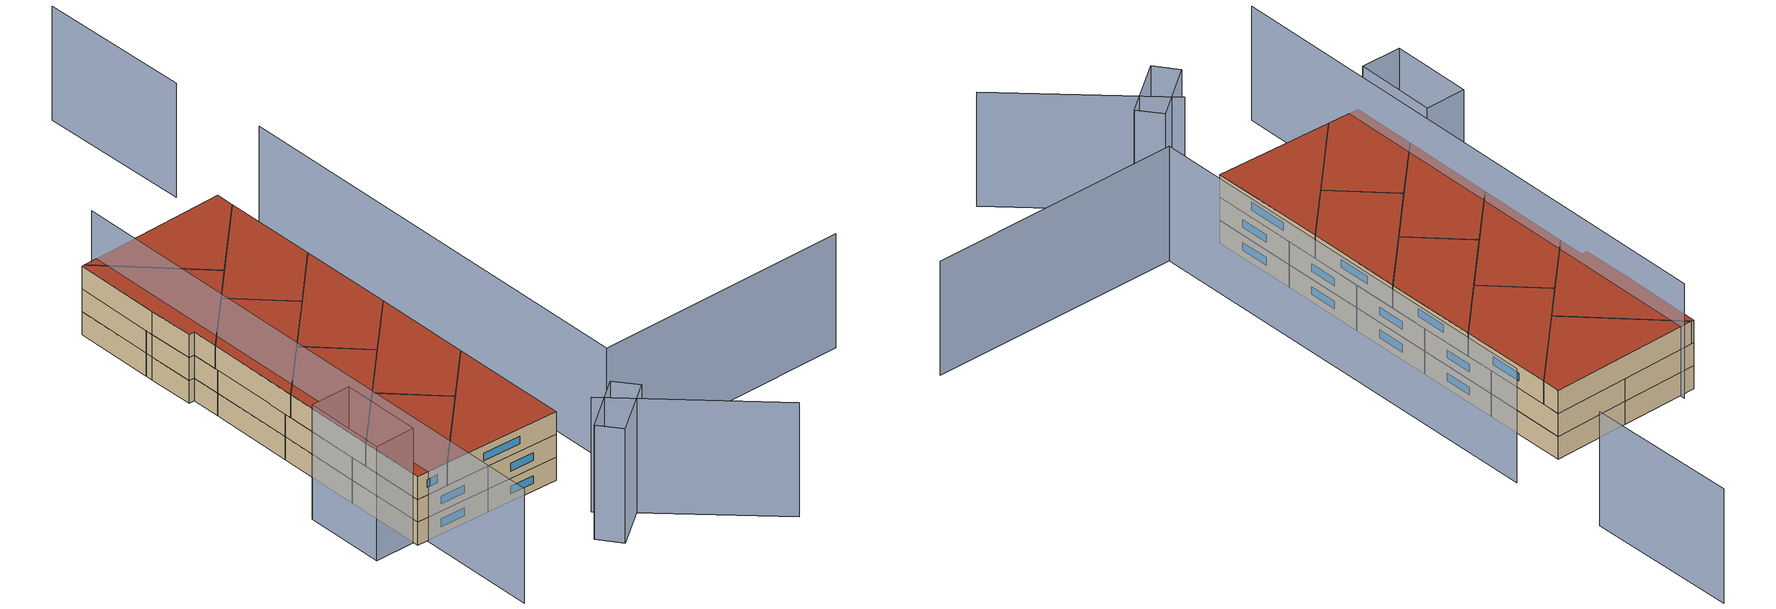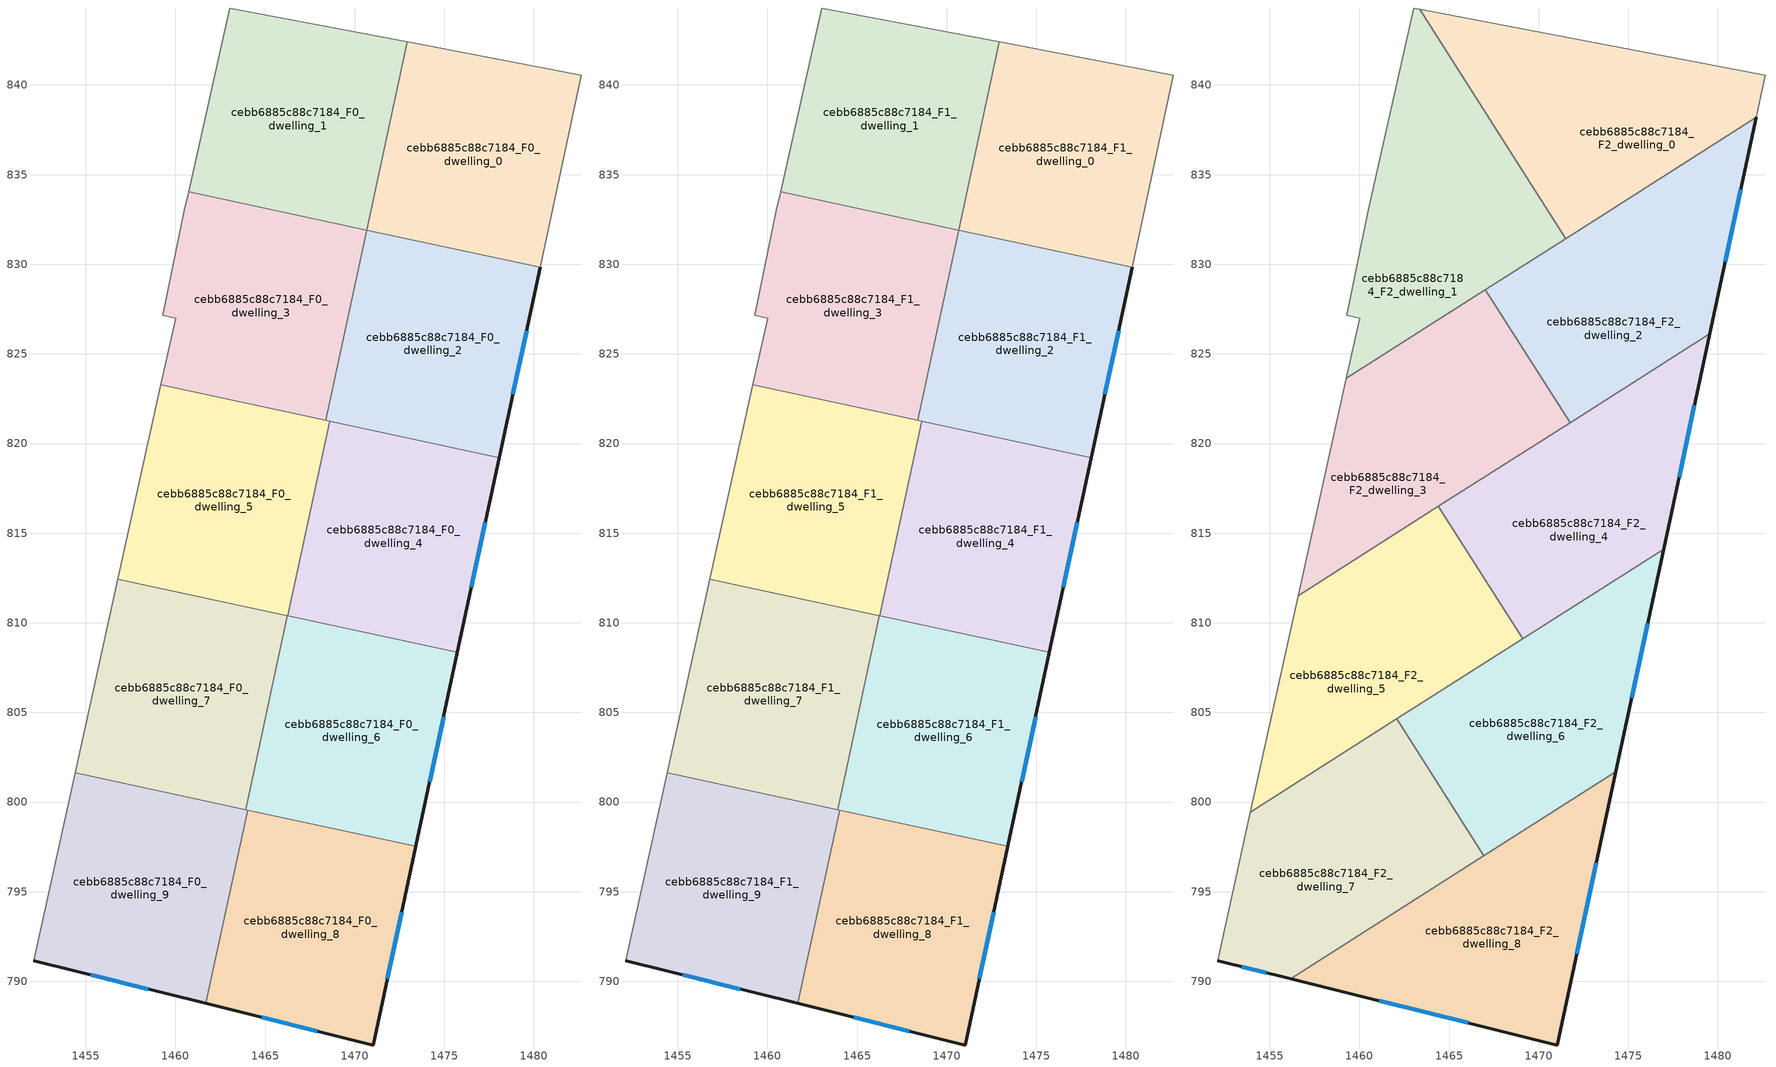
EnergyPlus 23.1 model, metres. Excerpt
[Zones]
cebb6885c88c7184_F0_dwelling_0
 floor ground (EU_floor_Construction): 1482.66,840.55 1480.35,829.83 1470.68,831.91 1472.93,842.41 z0
 wall adiabatic (EU_wall_Construction): 1470.68,831.91 1480.35,829.83 1482.66,840.55 1472.93,842.41 z0:3
 wall to cebb6885c88c7184_F0_dwelling_1 (EU_wall_Construction): 1472.93,842.41 1470.68,831.91 z0:3
cebb6885c88c7184_F0_dwelling_1
 floor ground (EU_floor_Construction): 1472.93,842.41 1470.68,831.91 1460.74,834.04 1463.05,844.29 z0
 wall adiabatic (EU_wall_Construction): 1472.93,842.41 1463.05,844.29 1460.74,834.04 1470.68,831.91 z0:3
cebb6885c88c7184_F0_dwelling_2
 floor ground (EU_floor_Construction): 1480.35,829.83 1478.07,819.21 1468.4,821.29 1470.68,831.91 z0
 wall outside (EU_wall_Construction): 1478.07,819.21 1480.35,829.83 z0:3
 wall to cebb6885c88c7184_F0_dwelling_3 (EU_wall_Construction): 1470.68,831.91 1468.4,821.29 z0:3
 wall adiabatic (EU_wall_Construction): 1480.35,829.83 1470.68,831.91 z0:3
 wall to cebb6885c88c7184_F0_dwelling_4 (EU_wall_Construction): 1468.61,821.25 1478.07,819.21 z0:3
 wall to cebb6885c88c7184_F0_dwelling_5 (EU_wall_Construction): 1468.4,821.29 1468.61,821.25 z0:3
 window (EU_Window_Construction): 1478.83,822.75 1479.59,826.29 z1:2
cebb6885c88c7184_F0_dwelling_3
 floor ground (EU_floor_Construction): 1470.68,831.91 1468.4,821.29 1459.19,823.27 1460.02,827 1459.3,827.16 1460.51,833 1460.74,834.04 z0
 wall adiabatic (EU_wall_Construction): 1470.68,831.91 1460.74,834.04 1460.51,833 1459.3,827.16 1460.02,827 1459.19,823.27 z0:3
 wall to cebb6885c88c7184_F0_dwelling_5 (EU_wall_Construction): 1459.19,823.27 1468.4,821.29 z0:3
cebb6885c88c7184_F0_dwelling_4
 floor ground (EU_floor_Construction): 1478.07,819.21 1475.73,808.36 1466.28,810.39 1468.61,821.25 z0
 wall outside (EU_wall_Construction): 1475.73,808.36 1478.07,819.21 z0:3
 wall to cebb6885c88c7184_F0_dwelling_5 (EU_wall_Construction): 1468.61,821.25 1466.28,810.39 z0:3
 wall to cebb6885c88c7184_F0_dwelling_6 (EU_wall_Construction): 1466.28,810.39 1475.73,808.36 z0:3
 window (EU_Window_Construction): 1476.51,811.98 1477.29,815.6 z1:2
cebb6885c88c7184_F0_dwelling_5
 floor ground (EU_floor_Construction): 1468.61,821.25 1466.28,810.39 1456.79,812.43 1459.19,823.27 z0
 wall adiabatic (EU_wall_Construction): 1459.19,823.27 1456.79,812.43 z0:3
 wall to cebb6885c88c7184_F0_dwelling_7 (EU_wall_Construction): 1456.79,812.43 1466.25,810.4 z0:3
 wall to cebb6885c88c7184_F0_dwelling_6 (EU_wall_Construction): 1466.25,810.39 1466.28,810.39 z0:3
cebb6885c88c7184_F0_dwelling_6
 floor ground (EU_floor_Construction): 1475.73,808.36 1473.41,797.54 1463.92,799.58 1466.25,810.39 z0
 wall outside (EU_wall_Construction): 1473.41,797.54 1475.73,808.36 z0:3
 wall to cebb6885c88c7184_F0_dwelling_7 (EU_wall_Construction): 1466.25,810.39 1463.92,799.58 z0:3
 wall to cebb6885c88c7184_F0_dwelling_8 (EU_wall_Construction): 1464.02,799.55 1473.41,797.54 z0:3
 wall to cebb6885c88c7184_F0_dwelling_9 (EU_wall_Construction): 1463.92,799.57 1464.02,799.55 z0:3
 window (EU_Window_Construction): 1474.18,801.14 1474.96,804.75 z1:2
cebb6885c88c7184_F0_dwelling_7
 floor ground (EU_floor_Construction): 1466.25,810.39 1463.92,799.58 1454.4,801.62 1456.79,812.43 z0
 wall adiabatic (EU_wall_Construction): 1456.79,812.43 1454.4,801.62 z0:3
 wall to cebb6885c88c7184_F0_dwelling_9 (EU_wall_Construction): 1454.4,801.62 1463.92,799.58 z0:3
cebb6885c88c7184_F0_dwelling_8
 floor ground (EU_floor_Construction): 1473.41,797.54 1471.03,786.45 1461.7,788.76 1464.02,799.55 z0
 wall outside (EU_wall_Construction): 1461.7,788.76 1471.03,786.45 1473.41,797.54 z0:3
 wall to cebb6885c88c7184_F0_dwelling_9 (EU_wall_Construction): 1464.02,799.55 1461.7,788.76 z0:3
 window (EU_Window_Construction): 1464.81,787.99 1467.92,787.22 / 1471.82,790.14 1472.61,793.84 z1:2
cebb6885c88c7184_F0_dwelling_9
 floor ground (EU_floor_Construction): 1464.02,799.55 1461.7,788.76 1452.08,791.16 1454.4,801.62 z0
 wall outside (EU_wall_Construction): 1452.08,791.16 1461.7,788.76 z0:3
 wall adiabatic (EU_wall_Construction): 1454.4,801.62 1452.08,791.16 z0:3
 window (EU_Window_Construction): 1455.29,790.36 1458.5,789.56 z1:2
cebb6885c88c7184_F1_dwelling_0
 floor to cebb6885c88c7184_F0_dwelling_0 (EU_floor_Construction): 1482.66,840.55 1480.35,829.83 1470.68,831.91 1472.93,842.41 z3
 wall adiabatic (EU_wall_Construction): 1470.68,831.91 1480.35,829.83 1482.66,840.55 1472.93,842.41 z3:6
 wall to cebb6885c88c7184_F1_dwelling_1 (EU_wall_Construction): 1472.93,842.41 1470.68,831.91 z3:6
cebb6885c88c7184_F1_dwelling_1
 floor to cebb6885c88c7184_F0_dwelling_1 (EU_floor_Construction): 1472.93,842.41 1470.68,831.91 1460.74,834.04 1463.05,844.29 z3
 wall adiabatic (EU_wall_Construction): 1472.93,842.41 1463.05,844.29 1460.74,834.04 1470.68,831.91 z3:6
cebb6885c88c7184_F1_dwelling_2
 floor to cebb6885c88c7184_F0_dwelling_2 (EU_floor_Construction): 1480.35,829.83 1478.07,819.21 1468.4,821.29 1470.68,831.91 z3
 wall outside (EU_wall_Construction): 1478.07,819.21 1480.35,829.83 z3:6
 wall to cebb6885c88c7184_F1_dwelling_3 (EU_wall_Construction): 1470.68,831.91 1468.4,821.29 z3:6
 wall adiabatic (EU_wall_Construction): 1480.35,829.83 1470.68,831.91 z3:6
 wall to cebb6885c88c7184_F1_dwelling_4 (EU_wall_Construction): 1468.61,821.25 1478.07,819.21 z3:6
 wall to cebb6885c88c7184_F1_dwelling_5 (EU_wall_Construction): 1468.4,821.29 1468.61,821.25 z3:6
 window (EU_Window_Construction): 1478.83,822.75 1479.59,826.29 z4:5
cebb6885c88c7184_F1_dwelling_3
 floor to cebb6885c88c7184_F0_dwelling_3 (EU_floor_Construction): 1470.68,831.91 1468.4,821.29 1459.19,823.27 1460.02,827 1459.3,827.16 1460.51,833 1460.74,834.04 z3
 wall adiabatic (EU_wall_Construction): 1470.68,831.91 1460.74,834.04 1460.51,833 1459.3,827.16 1460.02,827 1459.19,823.27 z3:6
 wall to cebb6885c88c7184_F1_dwelling_5 (EU_wall_Construction): 1459.19,823.27 1468.4,821.29 z3:6
cebb6885c88c7184_F1_dwelling_4
 floor to cebb6885c88c7184_F0_dwelling_4 (EU_floor_Construction): 1478.07,819.21 1475.73,808.36 1466.28,810.39 1468.61,821.25 z3
 wall outside (EU_wall_Construction): 1475.73,808.36 1478.07,819.21 z3:6
 wall to cebb6885c88c7184_F1_dwelling_5 (EU_wall_Construction): 1468.61,821.25 1466.28,810.39 z3:6
 wall to cebb6885c88c7184_F1_dwelling_6 (EU_wall_Construction): 1466.28,810.39 1475.73,808.36 z3:6
 window (EU_Window_Construction): 1476.51,811.98 1477.29,815.6 z4:5
 ceiling adiabatic (EU_roof_Construction): 1475.73,808.36 1476.97,814.11 1469.9,809.61 z6
cebb6885c88c7184_F1_dwelling_5
 floor to cebb6885c88c7184_F0_dwelling_5 (EU_floor_Construction): 1468.61,821.25 1466.28,810.39 1456.79,812.43 1459.19,823.27 z3
 wall adiabatic (EU_wall_Construction): 1459.19,823.27 1456.79,812.43 z3:6
 wall to cebb6885c88c7184_F1_dwelling_7 (EU_wall_Construction): 1456.79,812.43 1466.25,810.4 z3:6
 wall to cebb6885c88c7184_F1_dwelling_6 (EU_wall_Construction): 1466.25,810.39 1466.28,810.39 z3:6
cebb6885c88c7184_F1_dwelling_6
 floor to cebb6885c88c7184_F0_dwelling_6 (EU_floor_Construction): 1475.73,808.36 1473.41,797.54 1463.92,799.58 1466.25,810.39 z3
 wall outside (EU_wall_Construction): 1473.41,797.54 1475.73,808.36 z3:6
 wall to cebb6885c88c7184_F1_dwelling_7 (EU_wall_Construction): 1466.25,810.39 1463.92,799.58 z3:6
 wall to cebb6885c88c7184_F1_dwelling_8 (EU_wall_Construction): 1464.02,799.55 1473.41,797.54 z3:6
 wall to cebb6885c88c7184_F1_dwelling_9 (EU_wall_Construction): 1463.92,799.57 1464.02,799.55 z3:6
 window (EU_Window_Construction): 1474.18,801.14 1474.96,804.75 z4:5
cebb6885c88c7184_F1_dwelling_7
 floor to cebb6885c88c7184_F0_dwelling_7 (EU_floor_Construction): 1466.25,810.39 1463.92,799.58 1454.4,801.62 1456.79,812.43 z3
 wall adiabatic (EU_wall_Construction): 1456.79,812.43 1454.4,801.62 z3:6
 wall to cebb6885c88c7184_F1_dwelling_9 (EU_wall_Construction): 1454.4,801.62 1463.92,799.58 z3:6
cebb6885c88c7184_F1_dwelling_8
 floor to cebb6885c88c7184_F0_dwelling_8 (EU_floor_Construction): 1473.41,797.54 1471.03,786.45 1461.7,788.76 1464.02,799.55 z3
 wall outside (EU_wall_Construction): 1461.7,788.76 1471.03,786.45 1473.41,797.54 z3:6
 wall to cebb6885c88c7184_F1_dwelling_9 (EU_wall_Construction): 1464.02,799.55 1461.7,788.76 z3:6
 window (EU_Window_Construction): 1464.81,787.99 1467.92,787.22 / 1471.82,790.14 1472.61,793.84 z4:5
 ceiling adiabatic (EU_roof_Construction): 1469.2,798.44 1465.52,799.23 1466.94,797 z6
cebb6885c88c7184_F1_dwelling_9
 floor to cebb6885c88c7184_F0_dwelling_9 (EU_floor_Construction): 1464.02,799.55 1461.7,788.76 1452.08,791.16 1454.4,801.62 z3
 wall outside (EU_wall_Construction): 1452.08,791.16 1461.7,788.76 z3:6
 wall adiabatic (EU_wall_Construction): 1454.4,801.62 1452.08,791.16 z3:6
 window (EU_Window_Construction): 1455.29,790.36 1458.5,789.56 z4:5
cebb6885c88c7184_F2_dwelling_0
 floor to cebb6885c88c7184_F1_dwelling_0 (EU_floor_Construction): 1482.66,840.55 1482.15,838.19 1471.87,831.65 1471.3,831.78 1470.81,832.54 1472.93,842.41 z6
 floor to cebb6885c88c7184_F1_dwelling_1 (EU_floor_Construction): 1472.93,842.41 1470.81,832.54 1463.37,844.23 z6
 floor to cebb6885c88c7184_F1_dwelling_2 (EU_floor_Construction): 1471.87,831.65 1471.52,831.43 1471.3,831.78 z6
 wall adiabatic (EU_wall_Construction): 1482.15,838.19 1482.66,840.55 1463.37,844.23 z6:9
 wall to cebb6885c88c7184_F2_dwelling_1 (EU_wall_Construction): 1463.37,844.23 1471.52,831.43 z6:9
 wall to cebb6885c88c7184_F2_dwelling_2 (EU_wall_Construction): 1471.52,831.43 1482.15,838.19 z6:9
 roof outside (EU_roof_Construction): 1482.15,838.19 1482.66,840.55 1463.37,844.23 1471.52,831.43 z9
cebb6885c88c7184_F2_dwelling_1
 floor to cebb6885c88c7184_F1_dwelling_1 (EU_floor_Construction): 1463.37,844.23 1470.81,832.54 1470.68,831.91 1460.74,834.04 1463.05,844.29 z6
 floor to cebb6885c88c7184_F1_dwelling_0 (EU_floor_Construction): 1470.81,832.54 1471.3,831.78 1470.68,831.91 z6
 floor to cebb6885c88c7184_F1_dwelling_3 (EU_floor_Construction): 1470.68,831.91 1470.43,830.73 1459.27,823.64 1460.02,827 1459.3,827.16 1460.51,833 1460.74,834.04 z6
 floor to cebb6885c88c7184_F1_dwelling_2 (EU_floor_Construction): 1471.3,831.78 1471.52,831.43 1470.43,830.73 1470.68,831.91 z6
 wall adiabatic (EU_wall_Construction): 1463.37,844.23 1463.05,844.29 1460.51,833 1459.3,827.16 1460.02,827 1459.27,823.64 z6:9
 wall to cebb6885c88c7184_F2_dwelling_3 (EU_wall_Construction): 1459.27,823.64 1467.03,828.57 z6:9
 wall to cebb6885c88c7184_F2_dwelling_2 (EU_wall_Construction): 1467.03,828.57 1471.52,831.43 z6:9
 roof outside (EU_roof_Construction): 1471.52,831.43 1463.37,844.23 1463.05,844.29 1460.51,833 1459.3,827.16 1460.02,827 1459.27,823.64 z9
cebb6885c88c7184_F2_dwelling_2
 floor to cebb6885c88c7184_F1_dwelling_2 (EU_floor_Construction): 1480.35,829.83 1479.55,826.13 1471.75,821.16 1469.22,825.13 1470.43,830.73 1471.87,831.65 z6
 floor to cebb6885c88c7184_F1_dwelling_0 (EU_floor_Construction): 1482.15,838.19 1480.35,829.83 1471.87,831.65 z6
 floor to cebb6885c88c7184_F1_dwelling_3 (EU_floor_Construction): 1470.43,830.73 1469.22,825.13 1467.03,828.57 z6
 wall outside (EU_wall_Construction): 1479.55,826.13 1482.15,838.19 z6:9
 wall to cebb6885c88c7184_F2_dwelling_3 (EU_wall_Construction): 1467.03,828.57 1471.75,821.16 z6:9
 wall to cebb6885c88c7184_F2_dwelling_4 (EU_wall_Construction): 1471.75,821.16 1479.55,826.13 z6:9
 window (EU_Window_Construction): 1480.42,830.15 1481.28,834.17 z7:8
 roof outside (EU_roof_Construction): 1479.55,826.13 1482.15,838.19 1467.03,828.57 1471.75,821.16 z9
cebb6885c88c7184_F2_dwelling_3
 floor to cebb6885c88c7184_F1_dwelling_3 (EU_floor_Construction): 1467.03,828.57 1469.22,825.13 1468.4,821.29 1459.19,823.27 1459.27,823.64 z6
 floor to cebb6885c88c7184_F1_dwelling_5 (EU_floor_Construction): 1468.4,821.29 1468.61,821.25 1468.1,818.84 1457.71,812.23 1456.79,812.43 1459.19,823.27 z6
 floor to cebb6885c88c7184_F1_dwelling_2 (EU_floor_Construction): 1469.22,825.13 1471.75,821.16 1471.06,820.72 1468.4,821.29 z6
 floor to cebb6885c88c7184_F1_dwelling_7 (EU_floor_Construction): 1457.71,812.23 1456.59,811.52 1456.79,812.43 z6
 floor to cebb6885c88c7184_F1_dwelling_4 (EU_floor_Construction): 1471.06,820.72 1468.1,818.84 1468.61,821.25 z6
 wall adiabatic (EU_wall_Construction): 1459.27,823.64 1456.59,811.51 z6:9
 wall to cebb6885c88c7184_F2_dwelling_5 (EU_wall_Construction): 1456.59,811.51 1464.41,816.49 z6:9
 wall to cebb6885c88c7184_F2_dwelling_4 (EU_wall_Construction): 1464.41,816.49 1471.75,821.16 z6:9
 roof outside (EU_roof_Construction): 1471.75,821.16 1467.03,828.57 1459.27,823.64 1456.59,811.51 z9
cebb6885c88c7184_F2_dwelling_4
 floor to cebb6885c88c7184_F1_dwelling_4 (EU_floor_Construction): 1478.07,819.21 1476.97,814.11 1469.9,809.61 1468.61,809.89 1466.79,812.75 1468.1,818.84 1471.06,820.72 z6
 floor to cebb6885c88c7184_F1_dwelling_2 (EU_floor_Construction): 1479.55,826.13 1478.07,819.21 1471.06,820.72 z6
 floor to cebb6885c88c7184_F1_dwelling_5 (EU_floor_Construction): 1468.1,818.84 1466.79,812.75 1464.41,816.49 z6
 floor to cebb6885c88c7184_F1_dwelling_6 (EU_floor_Construction): 1469.9,809.61 1469.11,809.11 1468.61,809.89 z6
 wall outside (EU_wall_Construction): 1476.97,814.11 1479.55,826.13 z6:9
 wall to cebb6885c88c7184_F2_dwelling_5 (EU_wall_Construction): 1464.41,816.49 1469.11,809.11 z6:9
 wall to cebb6885c88c7184_F2_dwelling_6 (EU_wall_Construction): 1469.11,809.11 1476.97,814.11 z6:9
 window (EU_Window_Construction): 1477.83,818.12 1478.69,822.12 z7:8
 roof outside (EU_roof_Construction): 1476.97,814.11 1479.55,826.13 1464.41,816.49 1469.11,809.11 z9
cebb6885c88c7184_F2_dwelling_5
 floor to cebb6885c88c7184_F1_dwelling_5 (EU_floor_Construction): 1464.41,816.49 1466.79,812.75 1466.28,810.39 1457.71,812.23 z6
 floor to cebb6885c88c7184_F1_dwelling_4 (EU_floor_Construction): 1466.79,812.75 1468.61,809.89 1466.28,810.39 z6
 floor to cebb6885c88c7184_F1_dwelling_6 (EU_floor_Construction): 1468.61,809.89 1469.11,809.11 1465.47,806.79 1466.25,810.39 z6
 floor to cebb6885c88c7184_F1_dwelling_9 (EU_floor_Construction): 1456.6,801.15 1453.92,799.44 1454.4,801.62 z6
 floor to cebb6885c88c7184_F1_dwelling_7 (EU_floor_Construction): 1466.25,810.39 1465.47,806.79 1456.6,801.15 1454.4,801.62 1456.59,811.52 1457.71,812.23 z6
 wall adiabatic (EU_wall_Construction): 1456.59,811.51 1453.92,799.44 z6:9
 wall to cebb6885c88c7184_F2_dwelling_7 (EU_wall_Construction): 1453.92,799.44 1462.08,804.63 z6:9
 wall to cebb6885c88c7184_F2_dwelling_6 (EU_wall_Construction): 1462.08,804.63 1469.11,809.11 z6:9
 roof outside (EU_roof_Construction): 1469.11,809.11 1464.41,816.49 1456.59,811.51 1453.92,799.44 z9
cebb6885c88c7184_F2_dwelling_6
 floor to cebb6885c88c7184_F1_dwelling_6 (EU_floor_Construction): 1475.73,808.36 1474.3,801.69 1469.2,798.44 1465.52,799.23 1464.27,801.19 1465.47,806.79 1469.9,809.61 z6
 floor adiabatic (EU_floor_Construction): 1476.97,814.11 1474.3,801.69 1466.94,797 1465.52,799.23 1469.2,798.44 1474.3,801.69 1475.73,808.36 1469.9,809.61 z6
 floor to cebb6885c88c7184_F1_dwelling_7 (EU_floor_Construction): 1465.47,806.79 1464.27,801.19 1462.08,804.63 z6
 wall outside (EU_wall_Construction): 1474.3,801.69 1476.97,814.11 z6:9
 wall to cebb6885c88c7184_F2_dwelling_7 (EU_wall_Construction): 1462.08,804.63 1466.94,797 z6:9
 wall to cebb6885c88c7184_F2_dwelling_8 (EU_wall_Construction): 1466.94,797 1474.3,801.69 z6:9
 window (EU_Window_Construction): 1475.19,805.83 1476.08,809.97 z7:8
 roof outside (EU_roof_Construction): 1474.3,801.69 1476.97,814.11 1462.08,804.63 1466.94,797 z9
cebb6885c88c7184_F2_dwelling_7
 floor to cebb6885c88c7184_F1_dwelling_9 (EU_floor_Construction): 1464.02,799.55 1462.93,794.45 1456.16,790.14 1452.08,791.16 1453.92,799.44 1456.6,801.15 z6
 floor to cebb6885c88c7184_F1_dwelling_8 (EU_floor_Construction): 1465.52,799.23 1466.94,797 1462.93,794.45 1464.02,799.55 z6
 floor to cebb6885c88c7184_F1_dwelling_6 (EU_floor_Construction): 1464.27,801.19 1465.52,799.23 1463.92,799.58 z6
 floor to cebb6885c88c7184_F1_dwelling_7 (EU_floor_Construction): 1462.08,804.63 1464.27,801.19 1463.92,799.58 1456.6,801.15 z6
 wall outside (EU_wall_Construction): 1452.08,791.16 1456.16,790.14 z6:9
 wall adiabatic (EU_wall_Construction): 1453.92,799.44 1452.08,791.16 z6:9
 wall to cebb6885c88c7184_F2_dwelling_8 (EU_wall_Construction): 1456.16,790.14 1466.94,797 z6:9
 window (EU_Window_Construction): 1453.44,790.82 1454.8,790.48 z7:8
 roof outside (EU_roof_Construction): 1466.94,797 1462.08,804.63 1453.92,799.44 1452.08,791.16 1456.16,790.14 z9
cebb6885c88c7184_F2_dwelling_8
 floor to cebb6885c88c7184_F1_dwelling_8 (EU_floor_Construction): 1473.41,797.54 1471.03,786.45 1461.7,788.76 1462.93,794.45 1469.2,798.44 z6
 floor to cebb6885c88c7184_F1_dwelling_9 (EU_floor_Construction): 1462.93,794.45 1461.7,788.76 1456.16,790.14 z6
 floor to cebb6885c88c7184_F1_dwelling_6 (EU_floor_Construction): 1474.3,801.69 1473.41,797.54 1469.2,798.44 z6
 wall outside (EU_wall_Construction): 1456.16,790.14 1471.03,786.45 1474.3,801.69 z6:9
 window (EU_Window_Construction): 1472.12,791.53 1473.21,796.61 / 1461.11,788.91 1466.07,787.68 z7:8
 roof outside (EU_roof_Construction): 1471.03,786.45 1474.3,801.69 1456.16,790.14 z9
shading: 1468.44,779.82 1480.98,761.06 / 1509.37,777.05 1476.95,784.03 / 1476.95,784.03 1488.92,839.59 / 1465.14,844.55 1450.03,775.28 / 1490.24,851.69 1494.18,871.28 / 1464.32,776.39 1472.16,779.99 / 1472.16,779.99 1473.6,776.85 / 1473.6,776.85 1465.76,773.25 / 1465.76,773.25 1464.32,776.39 / 1454.53,802.19 1452.23,791.81 / 1452.23,791.81 1447.05,792.95 / 1447.05,792.95 1449.35,803.34 / 1449.35,803.34 1454.53,802.19 z0:15
[Building]
EU S2 Campaign: North Axis=0; Terrain=City; Solar Distribution=FullExterior
[Site:Location]
Bologna: Latitude=44.5; Longitude=11.25; Time Zone=1; Elevation=37
[SizingPeriod:WeatherFileDays]
AnnualSizingPeriod: Begin Month=1; Begin Day of Month=1; End Month=12; End Day of Month=31; Day of Week for Start Day=Monday; Use Weather File Daylight Saving Period=No; Use Weather File Rain and Snow Indicators=No
[MATERIAL]
EU_InternalMass_Material: Roughness=MediumRough; Thickness=0.1; Conductivity=1; Density=1800; Specific Heat=900; Thermal Absorptance=0.9; Solar Absorptance=0.7; Visible Absorptance=0.7
[MATERIAL:NOMASS] Roughness=MediumRough; Thermal Absorptance=0.9; Solar Absorptance=0.7; Visible Absorptance=0.7
Name | Thermal Resistance
EU_wall_NoMass | 0.937881
EU_roof_NoMass | 0.548572
EU_floor_NoMass | 0.71348
[WINDOWMATERIAL:SIMPLEGLAZINGSYSTEM]
EU_Window_SimpleGlazing: UFactor=4.25633; Solar Heat Gain Coefficient=0.85; Visible Transmittance=0.85
[CONSTRUCTION]
EU_wall_Construction: EU_wall_NoMass
EU_roof_Construction: EU_roof_NoMass
EU_floor_Construction: EU_floor_NoMass
EU_Window_Construction: EU_Window_SimpleGlazing
EU_InternalMass_Construction: EU_InternalMass_Material
[ZONE] Type=1; Multiplier=1; Ceiling Height=autocalculate; Floor Area=autocalculate; Part of Total Floor Area=Yes
Name | Volume
cebb6885c88c7184_F0_dwelling_0; cebb6885c88c7184_F1_dwelling_0 | 322.226
cebb6885c88c7184_F2_dwelling_0 | 357.973
cebb6885c88c7184_F0_dwelling_1; cebb6885c88c7184_F1_dwelling_1; cebb6885c88c7184_F0_dwelling_4; cebb6885c88c7184_F1_dwelling_4 | 322.211
cebb6885c88c7184_F2_dwelling_1 | 358.014
cebb6885c88c7184_F0_dwelling_2; cebb6885c88c7184_F1_dwelling_2 | 322.198
cebb6885c88c7184_F2_dwelling_2 | 358.011
cebb6885c88c7184_F0_dwelling_3; cebb6885c88c7184_F1_dwelling_3 | 322.22
cebb6885c88c7184_F2_dwelling_3 | 358.038
cebb6885c88c7184_F2_dwelling_4 | 358.019
cebb6885c88c7184_F0_dwelling_5; cebb6885c88c7184_F1_dwelling_5 | 322.247
cebb6885c88c7184_F2_dwelling_5 | 358.039
cebb6885c88c7184_F0_dwelling_6; cebb6885c88c7184_F1_dwelling_6 | 322.207
cebb6885c88c7184_F2_dwelling_6 | 358.036
cebb6885c88c7184_F0_dwelling_7; cebb6885c88c7184_F1_dwelling_7 | 322.192
cebb6885c88c7184_F2_dwelling_7 | 358.047
cebb6885c88c7184_F0_dwelling_8; cebb6885c88c7184_F1_dwelling_8 | 322.249
cebb6885c88c7184_F2_dwelling_8 | 357.981
cebb6885c88c7184_F0_dwelling_9; cebb6885c88c7184_F1_dwelling_9 | 322.216
[INTERNALMASS] Construction=EU_InternalMass_Construction
Name | Zone or ZoneList | Surface Area
cebb6885c88c7184_F0_dwelling_0_EU_InternalMass | cebb6885c88c7184_F0_dwelling_0 | 107.41
cebb6885c88c7184_F0_dwelling_1_EU_InternalMass | cebb6885c88c7184_F0_dwelling_1 | 107.403
cebb6885c88c7184_F0_dwelling_2_EU_InternalMass | cebb6885c88c7184_F0_dwelling_2 | 107.403
cebb6885c88c7184_F0_dwelling_3_EU_InternalMass | cebb6885c88c7184_F0_dwelling_3 | 107.407
cebb6885c88c7184_F0_dwelling_4_EU_InternalMass | cebb6885c88c7184_F0_dwelling_4 | 107.405
cebb6885c88c7184_F0_dwelling_5_EU_InternalMass | cebb6885c88c7184_F0_dwelling_5 | 107.415
cebb6885c88c7184_F0_dwelling_6_EU_InternalMass | cebb6885c88c7184_F0_dwelling_6 | 107.399
cebb6885c88c7184_F0_dwelling_7_EU_InternalMass | cebb6885c88c7184_F0_dwelling_7 | 107.399
cebb6885c88c7184_F0_dwelling_8_EU_InternalMass | cebb6885c88c7184_F0_dwelling_8 | 107.412
cebb6885c88c7184_F0_dwelling_9_EU_InternalMass | cebb6885c88c7184_F0_dwelling_9 | 107.406
cebb6885c88c7184_F1_dwelling_0_EU_InternalMass | cebb6885c88c7184_F1_dwelling_0 | 107.41
cebb6885c88c7184_F1_dwelling_1_EU_InternalMass | cebb6885c88c7184_F1_dwelling_1 | 107.403
cebb6885c88c7184_F1_dwelling_2_EU_InternalMass | cebb6885c88c7184_F1_dwelling_2 | 107.403
cebb6885c88c7184_F1_dwelling_3_EU_InternalMass | cebb6885c88c7184_F1_dwelling_3 | 107.407
cebb6885c88c7184_F1_dwelling_4_EU_InternalMass | cebb6885c88c7184_F1_dwelling_4 | 107.405
cebb6885c88c7184_F1_dwelling_5_EU_InternalMass | cebb6885c88c7184_F1_dwelling_5 | 107.415
cebb6885c88c7184_F1_dwelling_6_EU_InternalMass | cebb6885c88c7184_F1_dwelling_6 | 107.399
cebb6885c88c7184_F1_dwelling_7_EU_InternalMass | cebb6885c88c7184_F1_dwelling_7 | 107.399
cebb6885c88c7184_F1_dwelling_8_EU_InternalMass | cebb6885c88c7184_F1_dwelling_8 | 107.412
cebb6885c88c7184_F1_dwelling_9_EU_InternalMass | cebb6885c88c7184_F1_dwelling_9 | 107.406
cebb6885c88c7184_F2_dwelling_0_EU_InternalMass | cebb6885c88c7184_F2_dwelling_0 | 119.324
cebb6885c88c7184_F2_dwelling_1_EU_InternalMass | cebb6885c88c7184_F2_dwelling_1 | 119.34
cebb6885c88c7184_F2_dwelling_2_EU_InternalMass | cebb6885c88c7184_F2_dwelling_2 | 119.337
cebb6885c88c7184_F2_dwelling_3_EU_InternalMass | cebb6885c88c7184_F2_dwelling_3 | 119.346
cebb6885c88c7184_F2_dwelling_4_EU_InternalMass | cebb6885c88c7184_F2_dwelling_4 | 119.339
cebb6885c88c7184_F2_dwelling_5_EU_InternalMass | cebb6885c88c7184_F2_dwelling_5 | 119.343
cebb6885c88c7184_F2_dwelling_6_EU_InternalMass | cebb6885c88c7184_F2_dwelling_6 | 119.344
cebb6885c88c7184_F2_dwelling_7_EU_InternalMass | cebb6885c88c7184_F2_dwelling_7 | 119.349
cebb6885c88c7184_F2_dwelling_8_EU_InternalMass | cebb6885c88c7184_F2_dwelling_8 | 119.327
[OTHEREQUIPMENT] Fuel Type=Electricity; Design Level Calculation Method=Watts/Area; Power per Zone Floor Area=1; Fraction Latent=0; Fraction Radiant=0; Fraction Lost=0; Carbon Dioxide Generation Rate=0; EndUse Subcategory=EU_Step8_InternalGains
Name | Zone or ZoneList or Space or SpaceList | Schedule
EU_Step8_InternalGain_cebb6885c88c7184_F0_dwelling_0_f000 | cebb6885c88c7184_F0_dwelling_0 | EU_Step8_GainSchedule_cebb6885c88c7184_F0_dwelling_0_f000
EU_Step8_InternalGain_cebb6885c88c7184_F0_dwelling_1_f000 | cebb6885c88c7184_F0_dwelling_1 | EU_Step8_GainSchedule_cebb6885c88c7184_F0_dwelling_1_f000
EU_Step8_InternalGain_cebb6885c88c7184_F0_dwelling_2_f000 | cebb6885c88c7184_F0_dwelling_2 | EU_Step8_GainSchedule_cebb6885c88c7184_F0_dwelling_2_f000
EU_Step8_InternalGain_cebb6885c88c7184_F0_dwelling_3_f000 | cebb6885c88c7184_F0_dwelling_3 | EU_Step8_GainSchedule_cebb6885c88c7184_F0_dwelling_3_f000
EU_Step8_InternalGain_cebb6885c88c7184_F0_dwelling_4_f000 | cebb6885c88c7184_F0_dwelling_4 | EU_Step8_GainSchedule_cebb6885c88c7184_F0_dwelling_4_f000
EU_Step8_InternalGain_cebb6885c88c7184_F0_dwelling_5_f000 | cebb6885c88c7184_F0_dwelling_5 | EU_Step8_GainSchedule_cebb6885c88c7184_F0_dwelling_5_f000
EU_Step8_InternalGain_cebb6885c88c7184_F0_dwelling_6_f000 | cebb6885c88c7184_F0_dwelling_6 | EU_Step8_GainSchedule_cebb6885c88c7184_F0_dwelling_6_f000
EU_Step8_InternalGain_cebb6885c88c7184_F0_dwelling_7_f000 | cebb6885c88c7184_F0_dwelling_7 | EU_Step8_GainSchedule_cebb6885c88c7184_F0_dwelling_7_f000
EU_Step8_InternalGain_cebb6885c88c7184_F0_dwelling_8_f000 | cebb6885c88c7184_F0_dwelling_8 | EU_Step8_GainSchedule_cebb6885c88c7184_F0_dwelling_8_f000
EU_Step8_InternalGain_cebb6885c88c7184_F0_dwelling_9_f000 | cebb6885c88c7184_F0_dwelling_9 | EU_Step8_GainSchedule_cebb6885c88c7184_F0_dwelling_9_f000
EU_Step8_InternalGain_cebb6885c88c7184_F1_dwelling_0_f000 | cebb6885c88c7184_F1_dwelling_0 | EU_Step8_GainSchedule_cebb6885c88c7184_F1_dwelling_0_f000
EU_Step8_InternalGain_cebb6885c88c7184_F1_dwelling_1_f000 | cebb6885c88c7184_F1_dwelling_1 | EU_Step8_GainSchedule_cebb6885c88c7184_F1_dwelling_1_f000
EU_Step8_InternalGain_cebb6885c88c7184_F1_dwelling_2_f000 | cebb6885c88c7184_F1_dwelling_2 | EU_Step8_GainSchedule_cebb6885c88c7184_F1_dwelling_2_f000
EU_Step8_InternalGain_cebb6885c88c7184_F1_dwelling_3_f000 | cebb6885c88c7184_F1_dwelling_3 | EU_Step8_GainSchedule_cebb6885c88c7184_F1_dwelling_3_f000
EU_Step8_InternalGain_cebb6885c88c7184_F1_dwelling_4_f000 | cebb6885c88c7184_F1_dwelling_4 | EU_Step8_GainSchedule_cebb6885c88c7184_F1_dwelling_4_f000
EU_Step8_InternalGain_cebb6885c88c7184_F1_dwelling_5_f000 | cebb6885c88c7184_F1_dwelling_5 | EU_Step8_GainSchedule_cebb6885c88c7184_F1_dwelling_5_f000
EU_Step8_InternalGain_cebb6885c88c7184_F1_dwelling_6_f000 | cebb6885c88c7184_F1_dwelling_6 | EU_Step8_GainSchedule_cebb6885c88c7184_F1_dwelling_6_f000
EU_Step8_InternalGain_cebb6885c88c7184_F1_dwelling_7_f000 | cebb6885c88c7184_F1_dwelling_7 | EU_Step8_GainSchedule_cebb6885c88c7184_F1_dwelling_7_f000
EU_Step8_InternalGain_cebb6885c88c7184_F1_dwelling_8_f000 | cebb6885c88c7184_F1_dwelling_8 | EU_Step8_GainSchedule_cebb6885c88c7184_F1_dwelling_8_f000
EU_Step8_InternalGain_cebb6885c88c7184_F1_dwelling_9_f000 | cebb6885c88c7184_F1_dwelling_9 | EU_Step8_GainSchedule_cebb6885c88c7184_F1_dwelling_9_f000
EU_Step8_InternalGain_cebb6885c88c7184_F2_dwelling_0_f000 | cebb6885c88c7184_F2_dwelling_0 | EU_Step8_GainSchedule_cebb6885c88c7184_F2_dwelling_0_f000
EU_Step8_InternalGain_cebb6885c88c7184_F2_dwelling_1_f000 | cebb6885c88c7184_F2_dwelling_1 | EU_Step8_GainSchedule_cebb6885c88c7184_F2_dwelling_1_f000
EU_Step8_InternalGain_cebb6885c88c7184_F2_dwelling_2_f000 | cebb6885c88c7184_F2_dwelling_2 | EU_Step8_GainSchedule_cebb6885c88c7184_F2_dwelling_2_f000
EU_Step8_InternalGain_cebb6885c88c7184_F2_dwelling_3_f000 | cebb6885c88c7184_F2_dwelling_3 | EU_Step8_GainSchedule_cebb6885c88c7184_F2_dwelling_3_f000
EU_Step8_InternalGain_cebb6885c88c7184_F2_dwelling_4_f000 | cebb6885c88c7184_F2_dwelling_4 | EU_Step8_GainSchedule_cebb6885c88c7184_F2_dwelling_4_f000
EU_Step8_InternalGain_cebb6885c88c7184_F2_dwelling_5_f000 | cebb6885c88c7184_F2_dwelling_5 | EU_Step8_GainSchedule_cebb6885c88c7184_F2_dwelling_5_f000
EU_Step8_InternalGain_cebb6885c88c7184_F2_dwelling_6_f000 | cebb6885c88c7184_F2_dwelling_6 | EU_Step8_GainSchedule_cebb6885c88c7184_F2_dwelling_6_f000
EU_Step8_InternalGain_cebb6885c88c7184_F2_dwelling_7_f000 | cebb6885c88c7184_F2_dwelling_7 | EU_Step8_GainSchedule_cebb6885c88c7184_F2_dwelling_7_f000
EU_Step8_InternalGain_cebb6885c88c7184_F2_dwelling_8_f000 | cebb6885c88c7184_F2_dwelling_8 | EU_Step8_GainSchedule_cebb6885c88c7184_F2_dwelling_8_f000
[ZONEVENTILATION:DESIGNFLOWRATE] Schedule=EU_AlwaysOn; Design Flow Rate Calculation Method=AirChanges/Hour; Air Changes per Hour=0.687892; Ventilation Type=Natural; Fan Pressure Rise=0; Fan Total Efficiency=1; Constant Term Coefficient=1; Temperature Term Coefficient=0; Velocity Term Coefficient=0; Velocity Squared Term Coefficient=0; Minimum Indoor Temperature=-100; Maximum Indoor Temperature=100; Delta Temperature=-100; Minimum Outdoor Temperature=-100; Maximum Outdoor Temperature=100; Maximum Wind Speed=40
Name | Zone or ZoneList or Space or SpaceList
EU_ConstantAir_cebb6885c88c7184_F0_dwelling_0 | cebb6885c88c7184_F0_dwelling_0
EU_ConstantAir_cebb6885c88c7184_F0_dwelling_1 | cebb6885c88c7184_F0_dwelling_1
EU_ConstantAir_cebb6885c88c7184_F0_dwelling_2 | cebb6885c88c7184_F0_dwelling_2
EU_ConstantAir_cebb6885c88c7184_F0_dwelling_3 | cebb6885c88c7184_F0_dwelling_3
EU_ConstantAir_cebb6885c88c7184_F0_dwelling_4 | cebb6885c88c7184_F0_dwelling_4
EU_ConstantAir_cebb6885c88c7184_F0_dwelling_5 | cebb6885c88c7184_F0_dwelling_5
EU_ConstantAir_cebb6885c88c7184_F0_dwelling_6 | cebb6885c88c7184_F0_dwelling_6
EU_ConstantAir_cebb6885c88c7184_F0_dwelling_7 | cebb6885c88c7184_F0_dwelling_7
EU_ConstantAir_cebb6885c88c7184_F0_dwelling_8 | cebb6885c88c7184_F0_dwelling_8
EU_ConstantAir_cebb6885c88c7184_F0_dwelling_9 | cebb6885c88c7184_F0_dwelling_9
EU_ConstantAir_cebb6885c88c7184_F1_dwelling_0 | cebb6885c88c7184_F1_dwelling_0
EU_ConstantAir_cebb6885c88c7184_F1_dwelling_1 | cebb6885c88c7184_F1_dwelling_1
EU_ConstantAir_cebb6885c88c7184_F1_dwelling_2 | cebb6885c88c7184_F1_dwelling_2
EU_ConstantAir_cebb6885c88c7184_F1_dwelling_3 | cebb6885c88c7184_F1_dwelling_3
EU_ConstantAir_cebb6885c88c7184_F1_dwelling_4 | cebb6885c88c7184_F1_dwelling_4
EU_ConstantAir_cebb6885c88c7184_F1_dwelling_5 | cebb6885c88c7184_F1_dwelling_5
EU_ConstantAir_cebb6885c88c7184_F1_dwelling_6 | cebb6885c88c7184_F1_dwelling_6
EU_ConstantAir_cebb6885c88c7184_F1_dwelling_7 | cebb6885c88c7184_F1_dwelling_7
EU_ConstantAir_cebb6885c88c7184_F1_dwelling_8 | cebb6885c88c7184_F1_dwelling_8
EU_ConstantAir_cebb6885c88c7184_F1_dwelling_9 | cebb6885c88c7184_F1_dwelling_9
EU_ConstantAir_cebb6885c88c7184_F2_dwelling_0 | cebb6885c88c7184_F2_dwelling_0
EU_ConstantAir_cebb6885c88c7184_F2_dwelling_1 | cebb6885c88c7184_F2_dwelling_1
EU_ConstantAir_cebb6885c88c7184_F2_dwelling_2 | cebb6885c88c7184_F2_dwelling_2
EU_ConstantAir_cebb6885c88c7184_F2_dwelling_3 | cebb6885c88c7184_F2_dwelling_3
EU_ConstantAir_cebb6885c88c7184_F2_dwelling_4 | cebb6885c88c7184_F2_dwelling_4
EU_ConstantAir_cebb6885c88c7184_F2_dwelling_5 | cebb6885c88c7184_F2_dwelling_5
EU_ConstantAir_cebb6885c88c7184_F2_dwelling_6 | cebb6885c88c7184_F2_dwelling_6
EU_ConstantAir_cebb6885c88c7184_F2_dwelling_7 | cebb6885c88c7184_F2_dwelling_7
EU_ConstantAir_cebb6885c88c7184_F2_dwelling_8 | cebb6885c88c7184_F2_dwelling_8
[HVACTEMPLATE:THERMOSTAT] Constant Heating Setpoint=20; Constant Cooling Setpoint=50
EU_HeatOnly_cebb6885c88c7184_F0_dwelling_0; EU_HeatOnly_cebb6885c88c7184_F0_dwelling_1; EU_HeatOnly_cebb6885c88c7184_F0_dwelling_2; EU_HeatOnly_cebb6885c88c7184_F0_dwelling_3; EU_HeatOnly_cebb6885c88c7184_F0_dwelling_4; EU_HeatOnly_cebb6885c88c7184_F0_dwelling_5; EU_HeatOnly_cebb6885c88c7184_F0_dwelling_6; EU_HeatOnly_cebb6885c88c7184_F0_dwelling_7; EU_HeatOnly_cebb6885c88c7184_F0_dwelling_8; EU_HeatOnly_cebb6885c88c7184_F0_dwelling_9; EU_HeatOnly_cebb6885c88c7184_F1_dwelling_0; EU_HeatOnly_cebb6885c88c7184_F1_dwelling_1; EU_HeatOnly_cebb6885c88c7184_F1_dwelling_2; EU_HeatOnly_cebb6885c88c7184_F1_dwelling_3; EU_HeatOnly_cebb6885c88c7184_F1_dwelling_4; EU_HeatOnly_cebb6885c88c7184_F1_dwelling_5; EU_HeatOnly_cebb6885c88c7184_F1_dwelling_6; EU_HeatOnly_cebb6885c88c7184_F1_dwelling_7; EU_HeatOnly_cebb6885c88c7184_F1_dwelling_8; EU_HeatOnly_cebb6885c88c7184_F1_dwelling_9; EU_HeatOnly_cebb6885c88c7184_F2_dwelling_0; EU_HeatOnly_cebb6885c88c7184_F2_dwelling_1; EU_HeatOnly_cebb6885c88c7184_F2_dwelling_2; EU_HeatOnly_cebb6885c88c7184_F2_dwelling_3; EU_HeatOnly_cebb6885c88c7184_F2_dwelling_4; EU_HeatOnly_cebb6885c88c7184_F2_dwelling_5; EU_HeatOnly_cebb6885c88c7184_F2_dwelling_6; EU_HeatOnly_cebb6885c88c7184_F2_dwelling_7; EU_HeatOnly_cebb6885c88c7184_F2_dwelling_8
[HVACTEMPLATE:ZONE:IDEALLOADSAIRSYSTEM] System Availability Schedule=EU_AlwaysOn; Maximum Heating Supply Air Temperature=50; Minimum Cooling Supply Air Temperature=13; Maximum Heating Supply Air Humidity Ratio=0.0156; Minimum Cooling Supply Air Humidity Ratio=0.0077; Heating Limit=NoLimit; Cooling Limit=NoLimit; Heating Availability Schedule=EU_AlwaysOn; Cooling Availability Schedule=EU_CoolingOff; Dehumidification Control Type=ConstantSensibleHeatRatio; Cooling Sensible Heat Ratio=0.7; Dehumidification Setpoint=60; Humidification Control Type=None; Humidification Setpoint=30; Outdoor Air Method=None; Outdoor Air Flow Rate per Person=0.00944; Outdoor Air Flow Rate per Zone Floor Area=0; Outdoor Air Flow Rate per Zone=0; Demand Controlled Ventilation Type=None; Outdoor Air Economizer Type=NoEconomizer; Heat Recovery Type=None; Sensible Heat Recovery Effectiveness=0.7; Latent Heat Recovery Effectiveness=0.65
Name | Template Thermostat
cebb6885c88c7184_F0_dwelling_0 | EU_HeatOnly_cebb6885c88c7184_F0_dwelling_0
cebb6885c88c7184_F0_dwelling_1 | EU_HeatOnly_cebb6885c88c7184_F0_dwelling_1
cebb6885c88c7184_F0_dwelling_2 | EU_HeatOnly_cebb6885c88c7184_F0_dwelling_2
cebb6885c88c7184_F0_dwelling_3 | EU_HeatOnly_cebb6885c88c7184_F0_dwelling_3
cebb6885c88c7184_F0_dwelling_4 | EU_HeatOnly_cebb6885c88c7184_F0_dwelling_4
cebb6885c88c7184_F0_dwelling_5 | EU_HeatOnly_cebb6885c88c7184_F0_dwelling_5
cebb6885c88c7184_F0_dwelling_6 | EU_HeatOnly_cebb6885c88c7184_F0_dwelling_6
cebb6885c88c7184_F0_dwelling_7 | EU_HeatOnly_cebb6885c88c7184_F0_dwelling_7
cebb6885c88c7184_F0_dwelling_8 | EU_HeatOnly_cebb6885c88c7184_F0_dwelling_8
cebb6885c88c7184_F0_dwelling_9 | EU_HeatOnly_cebb6885c88c7184_F0_dwelling_9
cebb6885c88c7184_F1_dwelling_0 | EU_HeatOnly_cebb6885c88c7184_F1_dwelling_0
cebb6885c88c7184_F1_dwelling_1 | EU_HeatOnly_cebb6885c88c7184_F1_dwelling_1
cebb6885c88c7184_F1_dwelling_2 | EU_HeatOnly_cebb6885c88c7184_F1_dwelling_2
cebb6885c88c7184_F1_dwelling_3 | EU_HeatOnly_cebb6885c88c7184_F1_dwelling_3
cebb6885c88c7184_F1_dwelling_4 | EU_HeatOnly_cebb6885c88c7184_F1_dwelling_4
cebb6885c88c7184_F1_dwelling_5 | EU_HeatOnly_cebb6885c88c7184_F1_dwelling_5
cebb6885c88c7184_F1_dwelling_6 | EU_HeatOnly_cebb6885c88c7184_F1_dwelling_6
cebb6885c88c7184_F1_dwelling_7 | EU_HeatOnly_cebb6885c88c7184_F1_dwelling_7
cebb6885c88c7184_F1_dwelling_8 | EU_HeatOnly_cebb6885c88c7184_F1_dwelling_8
cebb6885c88c7184_F1_dwelling_9 | EU_HeatOnly_cebb6885c88c7184_F1_dwelling_9
cebb6885c88c7184_F2_dwelling_0 | EU_HeatOnly_cebb6885c88c7184_F2_dwelling_0
cebb6885c88c7184_F2_dwelling_1 | EU_HeatOnly_cebb6885c88c7184_F2_dwelling_1
cebb6885c88c7184_F2_dwelling_2 | EU_HeatOnly_cebb6885c88c7184_F2_dwelling_2
cebb6885c88c7184_F2_dwelling_3 | EU_HeatOnly_cebb6885c88c7184_F2_dwelling_3
cebb6885c88c7184_F2_dwelling_4 | EU_HeatOnly_cebb6885c88c7184_F2_dwelling_4
cebb6885c88c7184_F2_dwelling_5 | EU_HeatOnly_cebb6885c88c7184_F2_dwelling_5
cebb6885c88c7184_F2_dwelling_6 | EU_HeatOnly_cebb6885c88c7184_F2_dwelling_6
cebb6885c88c7184_F2_dwelling_7 | EU_HeatOnly_cebb6885c88c7184_F2_dwelling_7
cebb6885c88c7184_F2_dwelling_8 | EU_HeatOnly_cebb6885c88c7184_F2_dwelling_8
[SIZING:ZONE] Zone Cooling Design Supply Air Temperature Input Method=SupplyAirTemperature; Zone Cooling Design Supply Air Temperature=13; Zone Heating Design Supply Air Temperature Input Method=SupplyAirTemperature; Zone Heating Design Supply Air Temperature=50; Zone Cooling Design Supply Air Humidity Ratio=0.008; Zone Heating Design Supply Air Humidity Ratio=0.008; Cooling Design Air Flow Method=DesignDay; Cooling Design Air Flow Rate=0; Cooling Minimum Air Flow per Zone Floor Area=0.000762; Cooling Minimum Air Flow=0; Cooling Minimum Air Flow Fraction=0.2; Heating Design Air Flow Method=DesignDay; Heating Design Air Flow Rate=0; Heating Maximum Air Flow per Zone Floor Area=0.002032; Heating Maximum Air Flow=0.141576; Heating Maximum Air Flow Fraction=0.3; Account for Dedicated Outdoor Air System=No; Dedicated Outdoor Air System Control Strategy=NeutralSupplyAir; Dedicated Outdoor Air Low Setpoint Temperature for Design=autosize; Dedicated Outdoor Air High Setpoint Temperature for Design=autosize; Zone Load Sizing Method=Sensible Load Only No Latent Load; Zone Latent Cooling Design Supply Air Humidity Ratio Input Method=HumidityRatioDifference; Zone Cooling Design Supply Air Humidity Ratio Difference=0.005; Zone Latent Heating Design Supply Air Humidity Ratio Input Method=HumidityRatioDifference; Zone Humidification Design Supply Air Humidity Ratio Difference=0.005
cebb6885c88c7184_F0_dwelling_0; cebb6885c88c7184_F0_dwelling_1; cebb6885c88c7184_F0_dwelling_2; cebb6885c88c7184_F0_dwelling_3; cebb6885c88c7184_F0_dwelling_4; cebb6885c88c7184_F0_dwelling_5; cebb6885c88c7184_F0_dwelling_6; cebb6885c88c7184_F0_dwelling_7; cebb6885c88c7184_F0_dwelling_8; cebb6885c88c7184_F0_dwelling_9; cebb6885c88c7184_F1_dwelling_0; cebb6885c88c7184_F1_dwelling_1; cebb6885c88c7184_F1_dwelling_2; cebb6885c88c7184_F1_dwelling_3; cebb6885c88c7184_F1_dwelling_4; cebb6885c88c7184_F1_dwelling_5; cebb6885c88c7184_F1_dwelling_6; cebb6885c88c7184_F1_dwelling_7; cebb6885c88c7184_F1_dwelling_8; cebb6885c88c7184_F1_dwelling_9; cebb6885c88c7184_F2_dwelling_0; cebb6885c88c7184_F2_dwelling_1; cebb6885c88c7184_F2_dwelling_2; cebb6885c88c7184_F2_dwelling_3; cebb6885c88c7184_F2_dwelling_4; cebb6885c88c7184_F2_dwelling_5; cebb6885c88c7184_F2_dwelling_6; cebb6885c88c7184_F2_dwelling_7; cebb6885c88c7184_F2_dwelling_8
[SCHEDULE:CONSTANT]
Name | Hourly Value
EU_AlwaysOn | 1
EU_CoolingOff | 0
[SCHEDULE:FILE] Column Number=1; Rows to Skip at Top=0; Number of Hours of Data=8760; Column Separator=Comma; Interpolate to Timestep=No; Minutes per Item=60; Adjust Schedule for Daylight Savings=Yes
Name | File
EU_Step8_GainSchedule_cebb6885c88c7184_F0_dwelling_0_f000 | ../../schedules/cebb6885c88c7184/cebb6885c88c7184_F0_dwelling_0_f000_gain.csv
EU_Step8_GainSchedule_cebb6885c88c7184_F0_dwelling_1_f000 | ../../schedules/cebb6885c88c7184/cebb6885c88c7184_F0_dwelling_1_f000_gain.csv
EU_Step8_GainSchedule_cebb6885c88c7184_F0_dwelling_2_f000 | ../../schedules/cebb6885c88c7184/cebb6885c88c7184_F0_dwelling_2_f000_gain.csv
EU_Step8_GainSchedule_cebb6885c88c7184_F0_dwelling_3_f000 | ../../schedules/cebb6885c88c7184/cebb6885c88c7184_F0_dwelling_3_f000_gain.csv
EU_Step8_GainSchedule_cebb6885c88c7184_F0_dwelling_4_f000 | ../../schedules/cebb6885c88c7184/cebb6885c88c7184_F0_dwelling_4_f000_gain.csv
EU_Step8_GainSchedule_cebb6885c88c7184_F0_dwelling_5_f000 | ../../schedules/cebb6885c88c7184/cebb6885c88c7184_F0_dwelling_5_f000_gain.csv
EU_Step8_GainSchedule_cebb6885c88c7184_F0_dwelling_6_f000 | ../../schedules/cebb6885c88c7184/cebb6885c88c7184_F0_dwelling_6_f000_gain.csv
EU_Step8_GainSchedule_cebb6885c88c7184_F0_dwelling_7_f000 | ../../schedules/cebb6885c88c7184/cebb6885c88c7184_F0_dwelling_7_f000_gain.csv
EU_Step8_GainSchedule_cebb6885c88c7184_F0_dwelling_8_f000 | ../../schedules/cebb6885c88c7184/cebb6885c88c7184_F0_dwelling_8_f000_gain.csv
EU_Step8_GainSchedule_cebb6885c88c7184_F0_dwelling_9_f000 | ../../schedules/cebb6885c88c7184/cebb6885c88c7184_F0_dwelling_9_f000_gain.csv
EU_Step8_GainSchedule_cebb6885c88c7184_F1_dwelling_0_f000 | ../../schedules/cebb6885c88c7184/cebb6885c88c7184_F1_dwelling_0_f000_gain.csv
EU_Step8_GainSchedule_cebb6885c88c7184_F1_dwelling_1_f000 | ../../schedules/cebb6885c88c7184/cebb6885c88c7184_F1_dwelling_1_f000_gain.csv
EU_Step8_GainSchedule_cebb6885c88c7184_F1_dwelling_2_f000 | ../../schedules/cebb6885c88c7184/cebb6885c88c7184_F1_dwelling_2_f000_gain.csv
EU_Step8_GainSchedule_cebb6885c88c7184_F1_dwelling_3_f000 | ../../schedules/cebb6885c88c7184/cebb6885c88c7184_F1_dwelling_3_f000_gain.csv
EU_Step8_GainSchedule_cebb6885c88c7184_F1_dwelling_4_f000 | ../../schedules/cebb6885c88c7184/cebb6885c88c7184_F1_dwelling_4_f000_gain.csv
EU_Step8_GainSchedule_cebb6885c88c7184_F1_dwelling_5_f000 | ../../schedules/cebb6885c88c7184/cebb6885c88c7184_F1_dwelling_5_f000_gain.csv
EU_Step8_GainSchedule_cebb6885c88c7184_F1_dwelling_6_f000 | ../../schedules/cebb6885c88c7184/cebb6885c88c7184_F1_dwelling_6_f000_gain.csv
EU_Step8_GainSchedule_cebb6885c88c7184_F1_dwelling_7_f000 | ../../schedules/cebb6885c88c7184/cebb6885c88c7184_F1_dwelling_7_f000_gain.csv
EU_Step8_GainSchedule_cebb6885c88c7184_F1_dwelling_8_f000 | ../../schedules/cebb6885c88c7184/cebb6885c88c7184_F1_dwelling_8_f000_gain.csv
EU_Step8_GainSchedule_cebb6885c88c7184_F1_dwelling_9_f000 | ../../schedules/cebb6885c88c7184/cebb6885c88c7184_F1_dwelling_9_f000_gain.csv
EU_Step8_GainSchedule_cebb6885c88c7184_F2_dwelling_0_f000 | ../../schedules/cebb6885c88c7184/cebb6885c88c7184_F2_dwelling_0_f000_gain.csv
EU_Step8_GainSchedule_cebb6885c88c7184_F2_dwelling_1_f000 | ../../schedules/cebb6885c88c7184/cebb6885c88c7184_F2_dwelling_1_f000_gain.csv
EU_Step8_GainSchedule_cebb6885c88c7184_F2_dwelling_2_f000 | ../../schedules/cebb6885c88c7184/cebb6885c88c7184_F2_dwelling_2_f000_gain.csv
EU_Step8_GainSchedule_cebb6885c88c7184_F2_dwelling_3_f000 | ../../schedules/cebb6885c88c7184/cebb6885c88c7184_F2_dwelling_3_f000_gain.csv
EU_Step8_GainSchedule_cebb6885c88c7184_F2_dwelling_4_f000 | ../../schedules/cebb6885c88c7184/cebb6885c88c7184_F2_dwelling_4_f000_gain.csv
EU_Step8_GainSchedule_cebb6885c88c7184_F2_dwelling_5_f000 | ../../schedules/cebb6885c88c7184/cebb6885c88c7184_F2_dwelling_5_f000_gain.csv
EU_Step8_GainSchedule_cebb6885c88c7184_F2_dwelling_6_f000 | ../../schedules/cebb6885c88c7184/cebb6885c88c7184_F2_dwelling_6_f000_gain.csv
EU_Step8_GainSchedule_cebb6885c88c7184_F2_dwelling_7_f000 | ../../schedules/cebb6885c88c7184/cebb6885c88c7184_F2_dwelling_7_f000_gain.csv
EU_Step8_GainSchedule_cebb6885c88c7184_F2_dwelling_8_f000 | ../../schedules/cebb6885c88c7184/cebb6885c88c7184_F2_dwelling_8_f000_gain.csv
